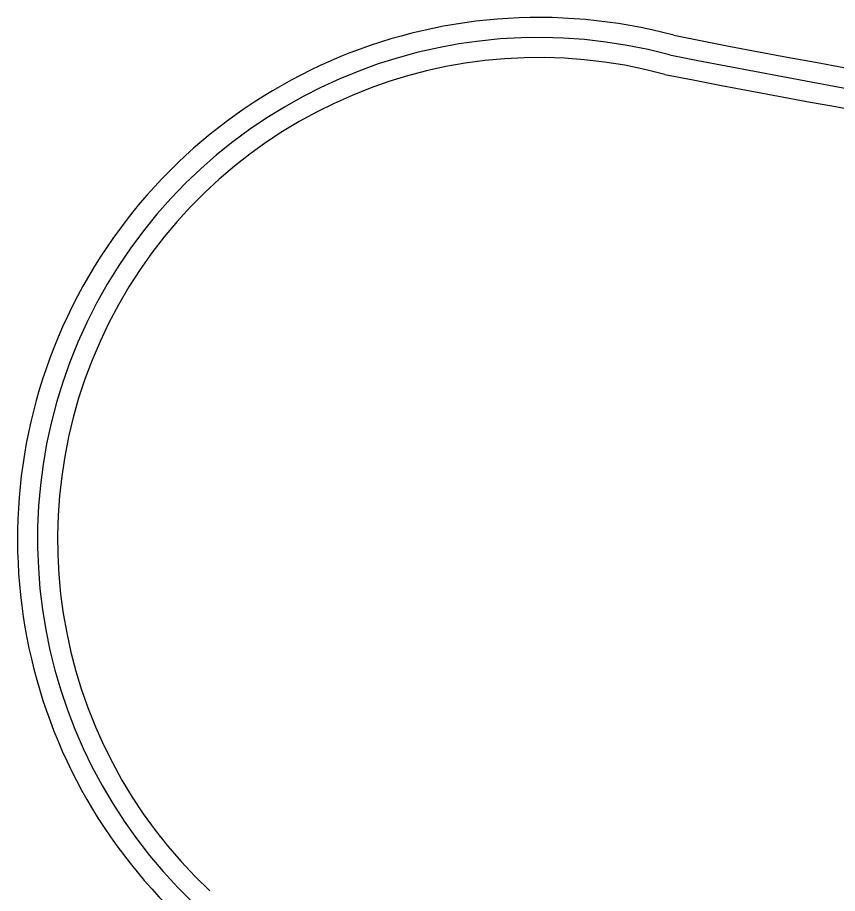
# Model space of a CAD drawing. Header units: millimetres. Extents: x 832728086 to 834530684, y 817551485 to 818349469.
# Drawn here: x 833996947 to 834004114, y 817797411 to 817805061 of the extents above; entities that cross this region are included whole.
import ezdxf

# ---------------------------------------------------------------- set-up
doc = ezdxf.new("R2010")
doc.units = ezdxf.units.MM
doc.header["$LTSCALE"] = 100
doc.layers.add('000-Tactile-l', color=8, linetype='Continuous')

# ---------------------------------------------------------------- blocks, each defined once
blk = doc.blocks.new('tactile')
at = {"layer": '000-Tactile-l', "ltscale": 5e-05}
for centre, radius, start, end in [((834001.561, 817800.5535), 4.5572, 74.99309, 229.4909), ((834001.561, 817800.5535), 4.3822, 74.91827, 228.89283), ((834018.656, 817885.1666), 81.775, 258.777507, 270.056922), ((834018.656, 817885.1666), 81.95, 258.773423, 270.056922), ((834001.561, 817800.5535), 4.2072, 74.83892, 226.86437), ((834018.656, 817885.1666), 82.125, 258.769269, 270.056922)]:
    blk.add_arc(centre, radius, start, end, dxfattribs=at)

msp = doc.modelspace()

# ---------------------------------------------------------------- block references
at = {"layer": '000-Tactile-l', "xscale": 1000, "yscale": 1000, "zscale": 1000}
msp.add_blockref('tactile', (-56.4905, -49.2817, -0.0703), dxfattribs=at)

doc.saveas('drawing.dxf')
